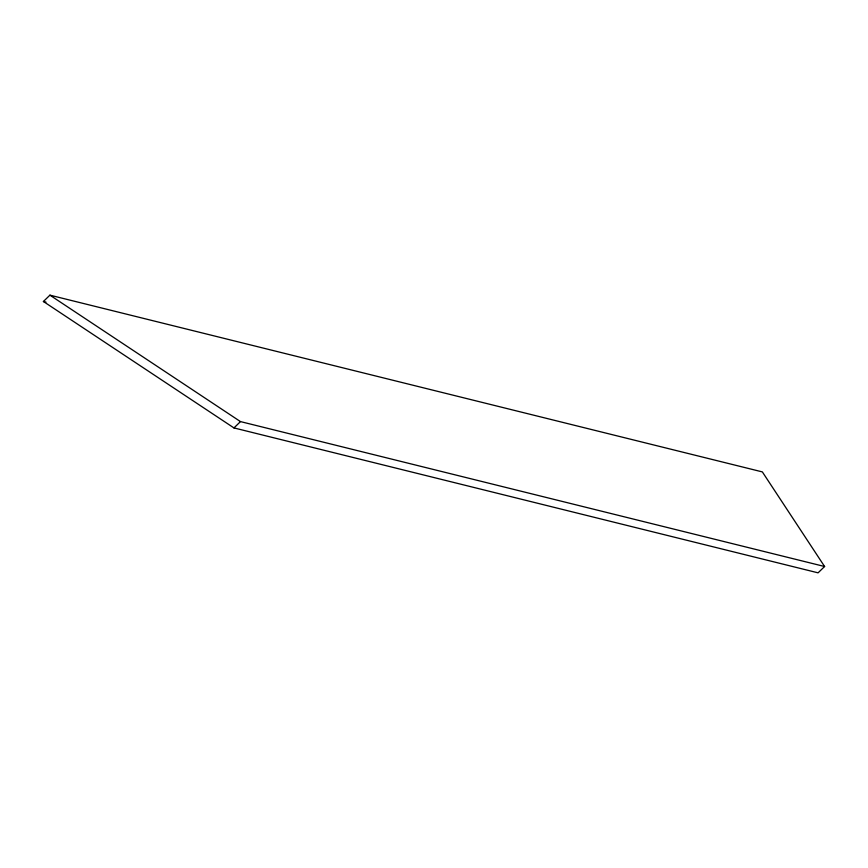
<?xml version="1.0" encoding="UTF-8"?>
<svg xmlns="http://www.w3.org/2000/svg" width="868" height="868" viewBox="0 0 868 868"><rect width="100%" height="100%" fill="white"/><g stroke="black" fill="none" stroke-linecap="round" stroke-linejoin="round"><path stroke-width="1.3" d="M43.4 301.489L49.921 295.163L762.354 471.91L824.6 566.511L818.079 572.837L233.959 427.924L43.4 301.489L46.026 302.14M233.959 427.924L240.479 421.598L824.6 566.511M49.921 295.163L240.479 421.598"/></g></svg>
